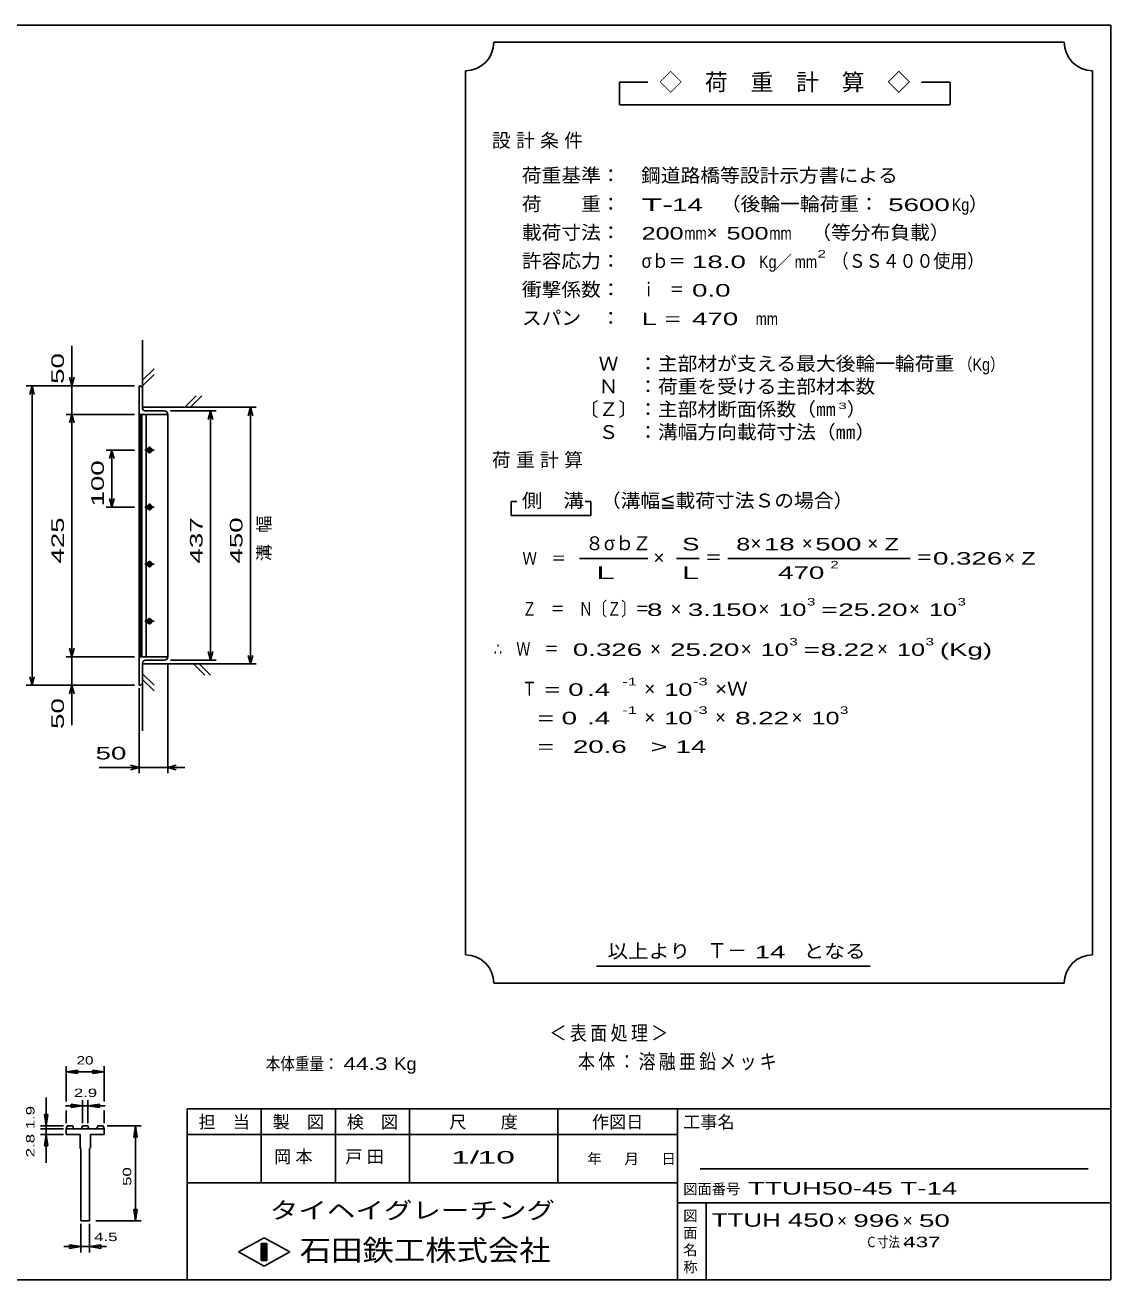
# Model space of a CAD drawing. Units: millimetres, scale not verified, with parts at other scales. Extents: x -1820 to 1731, y -1282 to 1054.
# Drawn here: x -173 to 1731, y -1146 to 1054 of the extents above; entities that cross this region are included whole.
import ezdxf
from ezdxf.enums import TextEntityAlignment as Align

# ---------------------------------------------------------------- set-up
doc = ezdxf.new("R2010")
doc.units = ezdxf.units.MM
doc.header["$LTSCALE"] = 10
for name, color, linetype, lineweight in [('0_2', 150, 'Continuous', 25), ('16', 3, 'Continuous', 25), ('22', 2, 'Continuous', 25), ('32', 4, 'Continuous', 25)]:
    doc.layers.add(name, color=color, linetype=linetype, lineweight=lineweight)
doc.styles.add('ベクトル', font='')
doc.styles.get('ベクトル').set_extended_font_data('ベクトル')

msp = doc.modelspace()

# ---------------------------------------------------------------- linework, layer by layer
at = {"layer": '0_2'}
for p, q in [((-1729, 1053.5), (1731, 1053.5)), ((1731, 1053.5), (1731, -1146.5)), ((1731, -846.5), (111, -846.5)), ((111, -846.5), (111, -1146.5)), ((241, -846.5), (241, -976.5)), ((371, -976.5), (371, -846.5)), ((501, -846.5), (501, -976.5)), ((761, -976.5), (761, -846.5)), ((971, -846.5), (971, -1146.5)), ((971, -891.5), (111, -891.5)), ((1691, -951.5), (1011, -951.5)), ((111, -976.5), (971, -976.5)), ((971, -1011.5), (1731, -1011.5)), ((1021, -1146.5), (1021, -1011.5)), ((201, -1097.5), (246, -1072.5)), ((246, -1072.5), (291, -1097.5)), ((246, -1122.5), (201, -1097.5)), ((241, -1082.5), (251, -1082.5)), ((241, -1112.5), (241, -1082.5)), ((241, -1082.5), (243, -1082.5)), ((243, -1082.5), (243, -1112.5)), ((245, -1112.5), (245, -1082.5)), ((245, -1082.5), (247, -1082.5)), ((291, -1097.5), (246, -1122.5)), ((247, -1082.5), (247, -1112.5)), ((249, -1112.5), (249, -1082.5)), ((249, -1082.5), (251, -1082.5)), ((251, -1082.5), (251, -1112.5)), ((251, -1082.5), (251, -1112.5)), ((251, -1112.5), (241, -1112.5)), ((243, -1112.5), (245, -1112.5)), ((247, -1112.5), (249, -1112.5)), ((1731, -1146.5), (-1729, -1146.5))]:
    msp.add_line(p, q, dxfattribs=at)
at = {"layer": '16'}
for p, q in [((27, 421), (27, 371)), ((33, 382), (33, 415)), ((71, 377), (38, 377)), ((27, 371), (77, 371)), ((27, 371), (27, -54)), ((77, 371), (27, 371)), ((28.5, 371), (28.5, -54)), ((31.5, -54), (31.5, 371)), ((39, 371), (39, -54)), ((77, -54), (77, 371)), ((37, 308.5), (53, 308.5)), ((47, 311.5), (43, 311.5)), ((45, 314.5), (45, 302.5)), ((43, 305.5), (47, 305.5)), ((37, 208.5), (53, 208.5)), ((47, 211.5), (43, 211.5)), ((43, 205.5), (47, 205.5)), ((45, 214.5), (45, 202.5)), ((47, 111.5), (43, 111.5)), ((45, 114.5), (45, 102.5)), ((37, 108.5), (53, 108.5)), ((43, 105.5), (47, 105.5)), ((37, 8.5), (53, 8.5)), ((47, 11.5), (43, 11.5)), ((43, 5.5), (47, 5.5)), ((45, 14.5), (45, 2.5)), ((27, -54), (77, -54)), ((27, -104), (27, -54)), ((27, -54), (77, -54)), ((33, -65), (33, -98)), ((71, -60), (38, -60))]:
    msp.add_line(p, q, dxfattribs=at)
for centre, radius, start, end in [((27, 415), 6, 0, 90), ((38, 382), 5, 180, 270), ((71, 371), 6, 0, 90), ((43, 308.5), 3, 90, 270), ((45, 308.5), 4, 46.6, 133.4), ((47, 308.5), 3, 270, 90), ((45, 308.5), 4, 226.6, 313.4), ((43, 208.5), 3, 90, 270), ((45, 208.5), 4, 46.6, 133.4), ((45, 208.5), 4, 226.6, 313.4), ((47, 208.5), 3, 270, 90), ((43, 108.5), 3, 90, 270), ((45, 108.5), 4, 46.6, 133.4), ((47, 108.5), 3, 270, 90), ((45, 108.5), 4, 226.6, 313.4), ((43, 8.5), 3, 90, 270), ((45, 8.5), 4, 46.6, 133.4), ((45, 8.5), 4, 226.6, 313.4), ((47, 8.5), 3, 270, 90), ((38, -65), 5, 90, 180), ((71, -54), 6, 270, 0), ((27, -98), 6, 270, 0)]:
    msp.add_arc(centre, radius, start, end, dxfattribs=at)
at = {"layer": '22', "color": 4}
for p, q in [((1649, 1023.5), (649, 1023.5)), ((599, 973.5), (599, -576.5)), ((1699, -576.5), (1699, 973.5)), ((919, 953.5), (869, 953.5)), ((869, 953.5), (869, 913.5)), ((1449, 953.5), (1399, 953.5)), ((1449, 913.5), (1449, 953.5)), ((869, 913.5), (1449, 913.5)), ((-91, 421), (-91, 491)), ((33, 383.5), (33, 501)), ((33, 431), (53, 451)), ((33, 421), (53, 441)), ((-171, 421), (19, 421)), ((-165, 406), (-161, 421)), ((-157, 406), (-161, 421)), ((-161, -104), (-161, 421)), ((19, 421), (-101, 421)), ((-91, 421), (-95, 436)), ((-87, 436), (-91, 421)), ((-91, 421), (-91, 371)), ((107, 383.5), (127, 403.5)), ((117, 383.5), (137, 403.5)), ((33, 383.5), (232, 383.5)), ((82, 377), (162, 377)), ((148, 362), (152, 377)), ((156, 362), (152, 377)), ((152, -60), (152, 377)), ((218, 368.5), (222, 383.5)), ((226, 368.5), (222, 383.5)), ((222, -66.5), (222, 383.5)), ((-101, 371), (19, 371)), ((-95, 356), (-91, 371)), ((-87, 356), (-91, 371)), ((-91, -54), (-91, 371)), ((19, 308.5), (-31, 308.5)), ((-21, 308.5), (-25, 293.5)), ((-17, 293.5), (-21, 308.5)), ((-21, 308.5), (-21, 208.5)), ((-21, 208.5), (-25, 223.5)), ((-17, 223.5), (-21, 208.5)), ((-31, 208.5), (19, 208.5)), ((689, 218.5), (679, 218.5)), ((679, 218.5), (679, 193.5)), ((819, 218.5), (809, 218.5)), ((819, 193.5), (819, 218.5)), ((679, 193.5), (819, 193.5)), ((799, 118.5), (919, 118.5)), ((969, 118.5), (1009, 118.5)), ((1059, 118.5), (1379, 118.5)), ((-91, -54), (-95, -39)), ((-91, -54), (-87, -39)), ((-101, -54), (19, -54)), ((-91, -104), (-91, -54)), ((82, -60), (162, -60)), ((152, -60), (148, -45)), ((152, -60), (156, -45)), ((222, -66.5), (218, -51.5)), ((222, -66.5), (226, -51.5)), ((33, -66.5), (232, -66.5)), ((33, -184), (33, -66.5)), ((53, -104), (33, -84)), ((77, -258), (77, -68)), ((142, -86.5), (122, -66.5)), ((152, -86.5), (132, -66.5)), ((-171, -104), (19, -104)), ((-161, -104), (-165, -89)), ((-161, -104), (-157, -89)), ((-101, -104), (19, -104)), ((-95, -119), (-91, -104)), ((-87, -119), (-91, -104)), ((-91, -174), (-91, -104)), ((27, -258), (27, -109)), ((53, -114), (33, -94)), ((-43, -248), (27, -248)), ((27, -248), (12, -244)), ((12, -252), (27, -248)), ((27, -248), (77, -248)), ((77, -248), (92, -244)), ((92, -252), (77, -248)), ((77, -248), (107, -248)), ((829, -596.5), (1309, -596.5)), ((649, -626.5), (1649, -626.5))]:
    msp.add_line(p, q, dxfattribs=at)
for centre, start, end in [((599, 1023.5), 270, 0), ((1699, 1023.5), 180, 270), ((599, -626.5), 0, 90), ((1699, -626.5), 90, 180)]:
    msp.add_arc(centre, 50, start, end, dxfattribs=at)
at = {"layer": '32'}
for p, q in [((-101, -833.5), (-101, -771.5)), ((-101, -781.5), (-81, -778.5)), ((-81, -784.5), (-101, -781.5)), ((-101, -781.5), (-34.33, -781.5)), ((-81, -784.5), (-81, -778.5)), ((-34.33, -781.5), (-54.33, -778.5)), ((-54.33, -784.5), (-54.33, -778.5)), ((-54.33, -784.5), (-34.33, -781.5)), ((-34.33, -833.5), (-34.33, -771.5)), ((-136, -876.5), (-136, -826.5)), ((-72.5, -871.5), (-72.5, -831.5)), ((-62.83, -831.5), (-62.83, -871.5)), ((-136, -876.5), (-139, -856.5)), ((-139, -856.5), (-133, -856.5)), ((-133, -856.5), (-136, -876.5)), ((-72.5, -841.5), (-102.5, -841.5)), ((-101, -871.5), (-101, -849.5)), ((-72.5, -841.5), (-92.5, -838.5)), ((-92.5, -838.5), (-92.5, -844.5)), ((-92.5, -844.5), (-72.5, -841.5)), ((-72.5, -841.5), (-62.83, -841.5)), ((-62.83, -841.5), (-42.83, -838.5)), ((-42.83, -844.5), (-62.83, -841.5)), ((-62.83, -841.5), (-32.83, -841.5)), ((-42.83, -838.5), (-42.83, -844.5)), ((-34.33, -871.5), (-34.33, -849.5)), ((-146, -876.5), (-106, -876.5)), ((-136, -891.5), (-136, -876.5)), ((-101, -881.5), (-99.33, -876.5)), ((-99.33, -876.5), (-89.67, -876.5)), ((-89.67, -876.5), (-88, -881.5)), ((-74.17, -881.5), (-72.5, -876.5)), ((-72.5, -876.5), (-62.83, -876.5)), ((-62.83, -876.5), (-61.17, -881.5)), ((-47.33, -881.5), (-45.67, -876.5)), ((-45.67, -876.5), (-36, -876.5)), ((-36, -876.5), (-34.33, -881.5)), ((-29.33, -876.5), (30.67, -876.5)), ((17.67, -896.5), (20.67, -876.5)), ((23.67, -896.5), (20.67, -876.5)), ((20.67, -1043.17), (20.67, -876.5)), ((-146, -881.5), (-106, -881.5)), ((-146, -891.5), (-106, -891.5)), ((-139, -911.5), (-136, -891.5)), ((-133, -911.5), (-136, -891.5)), ((-136, -941.5), (-136, -891.5)), ((-101, -881.5), (-101, -891.5)), ((-34.33, -881.5), (-101, -881.5)), ((-101, -891.5), (-76.83, -891.5)), ((-76.83, -891.5), (-76.83, -914.83)), ((-58.5, -914.83), (-58.5, -891.5)), ((-58.5, -891.5), (-34.33, -891.5)), ((-34.33, -891.5), (-34.33, -881.5)), ((17.67, -896.5), (23.67, -896.5)), ((-139, -911.5), (-133, -911.5)), ((-76.83, -914.83), (-75.17, -916.5)), ((-75.17, -916.5), (-75.17, -1043.17)), ((-60.17, -916.5), (-58.5, -914.83)), ((-60.17, -1043.17), (-60.17, -916.5)), ((20.67, -1043.17), (17.67, -1023.17)), ((17.67, -1023.17), (23.67, -1023.17)), ((23.67, -1023.17), (20.67, -1043.17)), ((-75.17, -1043.17), (-60.17, -1043.17)), ((-75.17, -1098.17), (-75.17, -1048.17)), ((-60.17, -1098.17), (-60.17, -1048.17)), ((-49.33, -1043.17), (30.67, -1043.17)), ((-105.17, -1088.17), (-75.17, -1088.17)), ((-75.17, -1088.17), (-95.17, -1085.17)), ((-95.17, -1091.17), (-95.17, -1085.17)), ((-95.17, -1091.17), (-75.17, -1088.17)), ((-75.17, -1088.17), (-60.17, -1088.17)), ((-60.17, -1088.17), (-40.17, -1085.17)), ((-40.17, -1091.17), (-60.17, -1088.17)), ((-60.17, -1088.17), (-30.17, -1088.17)), ((-40.17, -1091.17), (-40.17, -1085.17))]:
    msp.add_line(p, q, dxfattribs=at)
msp.add_circle((-136, -881.5), 1, dxfattribs=at)

# ---------------------------------------------------------------- texts
at = {"layer": '0_2', "style": 'ベクトル'}
for s, height, p in [('担\u3000当', 21.99, (131, -869.5)), ('製\u3000図', 21.99, (261, -869.5)), ('検\u3000図', 21.99, (391, -869.5)), ('尺\u3000\u3000度', 21.99, (571, -869.5)), ('作図日', 21.99, (821, -869.5)), ('工事名', 21.99, (981, -869.5)), ('年', 18.33, (813, -934)), ('月', 18.33, (878, -934)), ('日', 18.33, (943, -934)), ('図面番号', 18.33, (981, -987)), ('図', 18.33, (981, -1034)), ('面', 18.33, (981, -1064)), ('名', 18.33, (981, -1094)), ('称', 18.33, (981, -1124))]:
    msp.add_text(s, height=height, dxfattribs=at).set_placement(p, align=Align.MIDDLE_LEFT)
at = {"layer": '0_2', "color": 222, "style": 'ベクトル'}
for s, height, width, p in [('タイヘイグレーチング', 29.33, 1.25, (256, -1024.5)), ('石田鉄工株式会社', 36.66, 1.1, (308.5, -1094.5))]:
    msp.add_text(s, height=height, dxfattribs=dict(at, width=width)).set_placement(p, align=Align.MIDDLE_LEFT)
at = {"layer": '22', "style": 'ベクトル'}
for s, height, p in [('◇\u3000荷\u3000重\u3000計\u3000算\u3000◇', 29.33, (939, 953.5)), ('）', 24.19, (1482, 740)), ('×', 24.19, (1022, 690)), ('／', 21.99, (1141.5, 638.5)), ('）', 24.19, (1268, 380)), ('８', 24.19, (809, 145)), ('σｂ', 24.19, (842, 145)), ('Ｚ', 24.19, (892, 145)), ('×', 24.19, (1099, 145)), ('×', 24.19, (1189, 145)), ('×', 24.19, (1304, 145)), ('×', 24.19, (929, 120)), ('×', 24.19, (1544, 120)), ('×', 24.19, (959, 30)), ('×', 24.19, (1113, 30)), ('×', 24.19, (1377, 30)), ('×', 24.19, (923, -40)), ('×', 24.19, (1082, -40)), ('×', 24.19, (1321, -40)), ('×', 24.19, (913, -110)), ('×', 24.19, (913, -160)), ('×', 24.19, (1037, -160)), ('×', 24.19, (1171, -160)), ('Ｔ－', 25.66, (1023, -569)), ('×', 21.99, (1251, -1042.5)), ('×', 21.99, (1366, -1042.5))]:
    msp.add_text(s, height=height, dxfattribs=at).set_placement(p, align=Align.MIDDLE_LEFT)
for s, height, width, p in [('荷重基準：\u3000', 24.19, 1.05, (698, 790)), ('鋼道路橋等設計示方書による', 24.19, 1.05, (907, 790)), ('荷\u3000\u3000重：\u3000', 24.19, 1.05, (698, 740)), ('T-', 21.99, 2, (908, 738.5)), (' 14 ', 21.99, 1.65, (948, 738.5)), ('（後輪一輪荷重：', 24.19, 1.05, (1047, 740)), (' 5600', 21.99, 1.65, (1327, 738.5)), ('Kg', 21.99, 0.85, (1452, 738.5)), ('載荷寸法：\u3000', 24.19, 1.05, (698, 690)), ('\u3000（等分布負載）', 24.19, 1.05, (1171, 690)), ('200', 21.99, 1.5, (908, 688.5)), ('mm', 21.99, 0.8, (983, 688.5)), ('500', 21.99, 1.5, (1057, 688.5)), ('mm', 21.99, 0.8, (1132, 688.5)), ('許容応力：\u3000', 24.19, 1.05, (698, 640)), ('σｂ＝', 24.19, 0.9, (908, 640)), (' 18.0', 21.99, 1.65, (983, 638.5)), ('Kg', 21.99, 0.85, (1114, 638.5)), ('mm', 21.99, 0.8, (1176.5, 638.5)), ('2', 13.2, 1.5, (1216.5, 652.5)), ('（ＳＳ４００使用）', 24.19, 0.9, (1241.5, 640)), ('衝撃係数：\u3000', 24.19, 1.05, (698, 590)), ('ｉ\u3000＝', 24.19, 0.75, (908, 590)), (' 0.0', 21.99, 1.65, (983, 588.5)), ('スパン\u3000：\u3000', 24.19, 1.05, (698, 540)), ('L =', 21.99, 1.65, (908, 538.5)), (' 470 ', 21.99, 1.65, (983, 538.5)), ('mm', 21.99, 0.8, (1108, 538.5)), ('\u3000Ｗ\u3000：主部材が支える最大後輪一輪荷重', 24.19, 1.05, (798, 460)), ('（Kg）', 21.99, 0.85, (1463, 458.5)), ('\u3000Ｎ\u3000：荷重を受ける主部材本数', 24.19, 1.05, (798, 420)), ('〔Ｚ〕：主部材断面係数（㎜', 24.19, 1.05, (798, 380)), ('3', 11, 1.8, (1253, 386)), ('\u3000Ｓ\u3000：溝幅方向載荷寸法（㎜）', 24.19, 1.05, (798, 340)), ('側\u3000溝', 24.19, 1.1, (698, 220)), ('\u3000（溝幅≦載荷寸法Ｓの場合）', 24.19, 1.05, (802, 220)), ('S', 21.99, 1.55, (979, 143.5)), ('8', 21.99, 1.5, (1074, 143.5)), (' 18 ', 21.99, 1.65, (1109, 143.5)), (' 500 ', 21.99, 1.65, (1199, 143.5)), ('Z', 21.99, 1.4, (1334, 143.5)), ('Ｗ\u3000＝', 21.99, 0.85, (699, 118.5)), ('＝', 24.19, 0.9, (1019, 120)), ('2', 13.2, 1.5, (1239, 107.5)), ('＝', 24.19, 0.9, (1389, 120)), ('0.326', 21.99, 1.65, (1419, 118.5)), ('Z', 21.99, 1.4, (1574, 118.5)), ('L', 21.99, 1.8, (979, 93.5)), (' 470 ', 21.99, 1.65, (1134, 93.5)), ('Ｚ\u3000＝\u3000Ｎ〔Ｚ〕＝', 24.19, 0.75, (699, 30)), ('3', 13.2, 1.5, (1198, 42.5)), ('3', 13.2, 1.5, (1462, 42.5)), (' 8 ', 21.99, 1.65, (904, 28.5)), ('3.150', 21.99, 1.65, (989, 28.5)), ('10', 21.99, 1.5, (1148, 28.5)), ('=', 21.99, 1.7, (1223, 28.5)), ('25.20', 21.99, 1.65, (1253, 28.5)), ('10', 21.99, 1.5, (1412, 28.5)), ('3', 13.2, 1.5, (1167, -27.5)), ('3', 13.2, 1.5, (1406, -27.5)), ('∴\u3000Ｗ\u3000＝', 24.19, 0.75, (649, -40)), (' 0.326', 21.99, 1.65, (774, -41.5)), ('25.20', 21.99, 1.65, (958, -41.5)), ('10', 21.99, 1.5, (1117, -41.5)), ('=', 21.99, 1.7, (1192, -41.5)), ('8.22', 21.99, 1.65, (1222, -41.5)), ('10', 21.99, 1.5, (1356, -41.5)), ('(Kg)', 21.99, 1.65, (1431, -41.5)), ('Ｔ', 24.19, 0.75, (699, -110)), (' = 0', 21.99, 1.65, (724, -111.5)), (' .4 ', 21.99, 1.65, (799, -111.5)), ('-1', 13.2, 1.65, (874, -97.5)), ('10', 21.99, 1.5, (948, -111.5)), ('-3', 13.2, 1.65, (998, -97.5)), ('×Ｗ', 24.19, 1.1, (1037, -110)), ('  = 0', 21.99, 1.65, (699, -161.5)), (' .4 ', 21.99, 1.65, (799, -161.5)), ('-1', 13.2, 1.65, (874, -147.5)), ('10', 21.99, 1.5, (948, -161.5)), ('-3', 13.2, 1.65, (998, -147.5)), ('8.22', 21.99, 1.65, (1072, -161.5)), ('10', 21.99, 1.5, (1206, -161.5)), ('3', 13.2, 1.5, (1256, -147.5)), (' 50 ', 21.99, 1.65, (-63, -223)), ('  =', 21.99, 1.65, (699, -211.5)), (' 20.6', 21.99, 1.65, (774, -211.5)), ('>', 21.99, 1.7, (924, -211.5)), (' 14 ', 21.99, 1.65, (954, -211.5)), ('以上より\u3000', 24.19, 1.1, (848, -570)), (' 14 ', 21.99, 1.65, (1093, -571.5)), ('となる', 24.19, 1.1, (1192, -570)), ('本体重量：', 21.99, 0.85, (249, -767.5)), (' 44.3', 21.99, 1.35, (374, -767.5)), ('Kg', 21.99, 1.1, (474, -767.5)), ('1/', 21.99, 2, (574, -931.5)), (' 10 ', 21.99, 2, (604, -931.5)), ('TTUH50-45 T-14             ', 21.99, 1.65, (1094.93, -985.89)), ('TTUH', 23.46, 1.45, (1031, -1041.5)), (' 450 ', 23.46, 1.55, (1151, -1041.5)), (' 996 ', 21.99, 1.65, (1266, -1042.5)), (' 50 ', 21.99, 1.65, (1381, -1042.5)), ('Ｃ寸法：', 18.33, 0.8, (1301, -1080)), (' 437 ', 18.33, 1.6, (1356, -1080))]:
    msp.add_text(s, height=height, dxfattribs=dict(at, width=width)).set_placement(p, align=Align.MIDDLE_LEFT)
at = {"layer": '22', "style": 'ベクトル', "width": 1.65}
for s, p in [(' 50 ', (-116, 411)), (' 100 ', (-46, 196)), (' 425 ', (-116, 96)), (' 437 ', (127, 96)), (' 450 ', (197, 96)), (' 50 ', (-116, -194))]:
    msp.add_text(s, height=21.99, rotation=90, dxfattribs=at).set_placement(p, align=Align.MIDDLE_LEFT)
at = {"layer": '22', "attachment_point": 4, "style": 'ベクトル'}
for s, insert, char_height in [('\\T1.28;設計条件', (645.5, 850), 24.19), ('\\T1.28;荷重計算', (645.5, 290), 24.19), ('\\T1.5;\\W2;\\~L\\~', (804, 93.5), 21.99), ('\\T1.2;\\W0.85;＜表面処理＞', (746.5, -715), 25.66), ('\\T1.19;\\W0.85;本体：溶融亜鉛メッキ', (796.5, -765), 25.66), ('\\T1.25;岡本\u3000', (263.5, -931.5), 21.99), ('\\T1.25;戸田\u3000', (388.5, -931.5), 21.99)]:
    msp.add_mtext(s, dxfattribs=dict(at, insert=insert, char_height=char_height))
at = {"layer": '22', "insert": (247, 113.5), "char_height": 21.99, "attachment_point": 4, "rotation": 90, "style": 'ベクトル'}
msp.add_mtext('\\T1.67;溝幅', dxfattribs=at)
at = {"layer": '32', "color": 2, "style": 'ベクトル'}
for s, width, p in [('20', 1.35, (-82.67, -761.5)), ('2.9', 1.5, (-87.67, -818.5)), (' 4.5 ', 1.5, (-60.17, -1071.17))]:
    msp.add_text(s, height=14.66, dxfattribs=dict(at, width=width)).set_placement(p, align=Align.MIDDLE_LEFT)
at = {"layer": '32', "color": 2, "style": 'ベクトル', "width": 1.5}
for s, p in [('2.8 1.9', (-164, -931.5)), (' 50 ', (5.67, -989.83))]:
    msp.add_text(s, height=14.66, rotation=90, dxfattribs=at).set_placement(p, align=Align.MIDDLE_LEFT)

doc.saveas('drawing.dxf')
